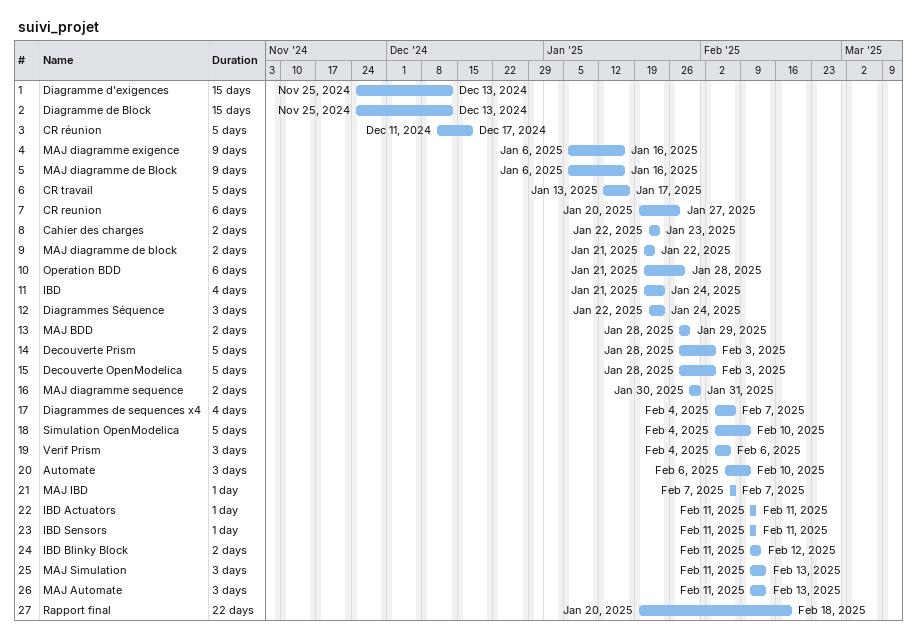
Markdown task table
suivi_projet

| ID | Task | Duration | Start | Finish |
|---|---|---|---|---|
| 1 | Diagramme d'exigences | 15d | 2024-11-25 | 2024-12-13 |
| 2 | Diagramme de Block | 15d | 2024-11-25 | 2024-12-13 |
| 3 | CR réunion | 5d | 2024-12-11 | 2024-12-17 |
| 4 | MAJ diagramme exigence | 9d | 2025-01-06 | 2025-01-16 |
| 5 | MAJ diagramme de Block | 9d | 2025-01-06 | 2025-01-16 |
| 6 | CR travail | 5d | 2025-01-13 | 2025-01-17 |
| 7 | CR reunion | 6d | 2025-01-20 | 2025-01-27 |
| 8 | Cahier des charges | 2d | 2025-01-22 | 2025-01-23 |
| 9 | MAJ diagramme de block | 2d | 2025-01-21 | 2025-01-22 |
| 10 | Operation BDD | 6d | 2025-01-21 | 2025-01-28 |
| 11 | IBD | 4d | 2025-01-21 | 2025-01-24 |
| 12 | Diagrammes Séquence | 3d | 2025-01-22 | 2025-01-24 |
| 13 | MAJ BDD | 2d | 2025-01-28 | 2025-01-29 |
| 14 | Decouverte Prism | 5d | 2025-01-28 | 2025-02-03 |
| 15 | Decouverte OpenModelica | 5d | 2025-01-28 | 2025-02-03 |
| 16 | MAJ diagramme sequence | 2d | 2025-01-30 | 2025-01-31 |
| 17 | Diagrammes de sequences x4 | 4d | 2025-02-04 | 2025-02-07 |
| 18 | Simulation OpenModelica | 5d | 2025-02-04 | 2025-02-10 |
| 19 | Verif Prism | 3d | 2025-02-04 | 2025-02-06 |
| 20 | Automate | 3d | 2025-02-06 | 2025-02-10 |
| 21 | MAJ IBD | 1d | 2025-02-07 | 2025-02-07 |
| 22 | IBD Actuators | 1d | 2025-02-11 | 2025-02-11 |
| 23 | IBD Sensors | 1d | 2025-02-11 | 2025-02-11 |
| 24 | IBD Blinky Block | 2d | 2025-02-11 | 2025-02-12 |
| 25 | MAJ Simulation | 3d | 2025-02-11 | 2025-02-13 |
| 26 | MAJ Automate | 3d | 2025-02-11 | 2025-02-13 |
| 27 | Rapport final | 22d | 2025-01-20 | 2025-02-18 |
